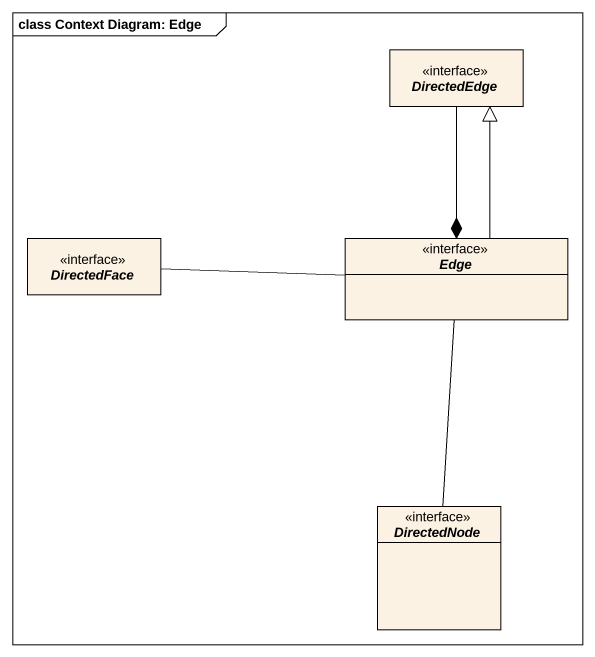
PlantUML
@startuml
mainframe class Context Diagram: Edge
hide circle
hide empty members
interface DirectedEdge
interface DirectedFace
interface Edge
interface DirectedNode
DirectedEdge --* Edge
Edge -up-|> DirectedEdge
Edge -left- DirectedFace
DirectedNode -up- Edge
@enduml
